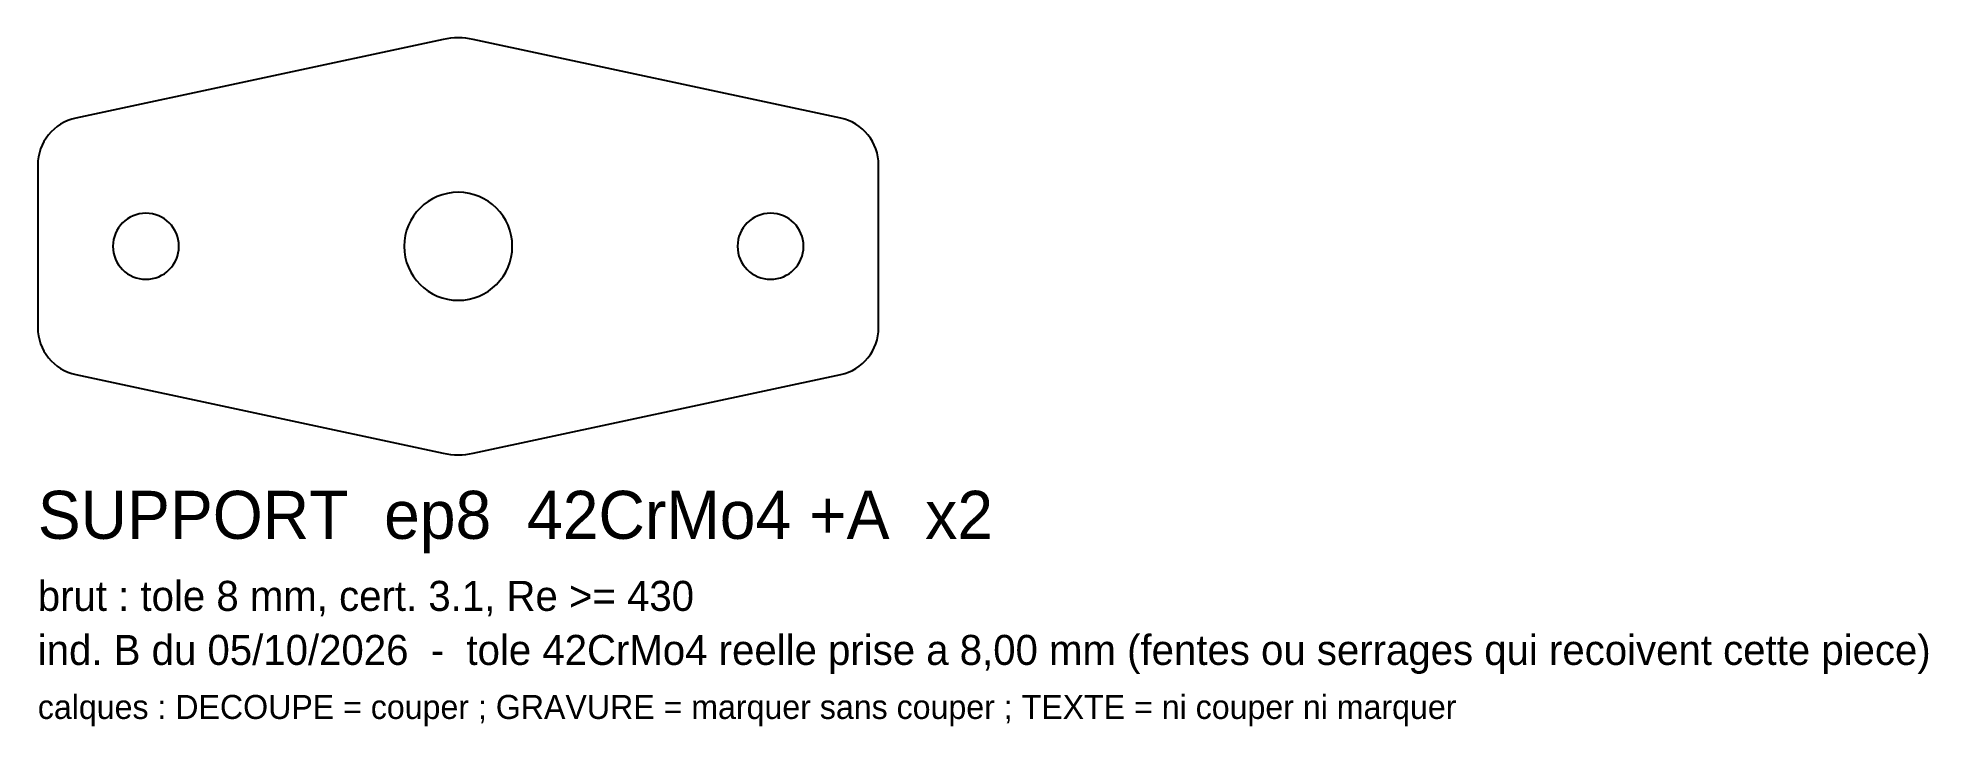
# Model space of a CAD drawing. Header units: millimetres. Extents: x -70 to 245, y 224 to 338.
import ezdxf

# ---------------------------------------------------------------- set-up
doc = ezdxf.new("R2010")
doc.units = ezdxf.units.MM
doc.layers.add('DECOUPE', color=7, linetype='CONTINUOUS')
doc.layers.add('TEXTE', color=3, linetype='CONTINUOUS')

msp = doc.modelspace()

# ---------------------------------------------------------------- linework, layer by layer
at = {"layer": 'DECOUPE'}
for p, q in [((-2.514349, 338.195254), (-63.676233, 325.089137)), ((63.676233, 325.089137), (2.514349, 338.195254)), ((-70, 317.266717), (-70, 290.20137)), ((70, 290.20137), (70, 317.266717)), ((-63.676233, 282.378951), (-2.514349, 269.272833)), ((2.514349, 269.272833), (63.676233, 282.378951))]:
    msp.add_line(p, q, dxfattribs=at)
for centre, radius, start, end in [((0, 326.461626), 12, 77.905243, 102.094757), ((-62, 317.266717), 8, 102.094757, 180), ((62, 317.266717), 8, 0, 77.905243), ((0, 303.734044), 9, 0, 180), ((-52, 303.734044), 5.5, 0, 180), ((52, 303.734044), 5.5, 0, 180), ((-52, 303.734044), 5.5, 180, 0), ((0, 303.734044), 9, 180, 0), ((52, 303.734044), 5.5, 180, 0), ((-62, 290.20137), 8, 180, 257.905243), ((62, 290.20137), 8, 282.094757, 0), ((0, 281.006462), 12, 257.905243, 282.094757)]:
    msp.add_arc(centre, radius, start, end, dxfattribs=at)

# ---------------------------------------------------------------- texts
at = {"layer": 'TEXTE'}
for s, height, p in [('SUPPORT  ep8  42CrMo4 +A  x2', 8, (-70, 255.006462)), ('brut : tole 8 mm, cert. 3.1, Re >= 430', 5, (-70, 243.006462)), ('ind. B du 05/10/2026  -  tole 42CrMo4 reelle prise a 8,00 mm (fentes ou serrages qui recoivent cette piece)', 5, (-70, 234.006462)), ('calques : DECOUPE = couper ; GRAVURE = marquer sans couper ; TEXTE = ni couper ni marquer', 4, (-70, 225.006462))]:
    msp.add_text(s, height=height, dxfattribs=at).set_placement(p)

doc.saveas('drawing.dxf')
